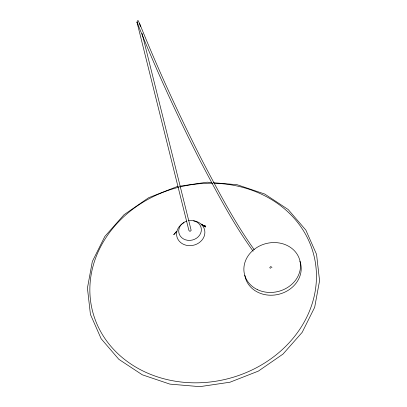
<?xml version="1.0" encoding="UTF-8"?>
<svg xmlns="http://www.w3.org/2000/svg" width="407" height="407" viewBox="0 0 407 407"><rect width="100%" height="100%" fill="white"/><g stroke="black" fill="none" stroke-linecap="round" stroke-linejoin="round"><path stroke-width="0.61" d="M176.613 231.313L173.723 234.737L176.806 231.247M178.271 186.431L177.009 186.615L148.652 197.716L124.023 214.728L104.818 236.482L92.333 261.508L87.429 288.095L90.43 314.428L101.14 338.721L118.824 359.31L142.277 374.791L169.902 384.116L199.822 386.65L229.991 382.214L258.348 371.113L282.977 354.105L302.182 332.346L314.667 307.321L319.571 280.738L316.57 254.4L305.861 230.113L288.176 209.524L264.723 194.037L237.098 184.712L213.41 182.707M179.528 186.248L207.178 182.183L211.543 182.55M201.353 224.73L205.784 226.226L201.775 224.633L205.469 227.07L201.058 224.064M271.973 267.674L270.894 266.504L269.719 267.608L270.436 268.386M254.192 249.644C234.29 221.856 218.467 191.402 202.544 161.228C179.594 116.234 158.455 70.304 139.576 23.453L137.948 20.35L136.956 22.095L188.909 230.464L190.003 231.425L191.173 230.393L142.033 33.308M253.129 251.155C232.753 223.163 216.809 192.257 200.651 161.721C177.386 116.143 156.049 69.577 136.956 22.095L138.044 24.166M139.576 23.453L140.344 26.531M299.939 261.284A28.536 24.71 -14 0 1 279.019 294.22A28.536 24.71 -14 0 1 244.821 275.305M214.27 183.272A114.138 98.845 -14 0 1 301.699 326.302A114.138 98.845 -14 0 1 112.067 347.675A114.138 98.845 -14 0 1 178.531 187.301M179.757 186.996A114.138 98.845 -14 0 1 213.009 183.247M193.63 220.838A14.265 12.358 -14 0 1 203.174 238.39A14.265 12.358 -14 0 1 180.688 242.572A14.265 12.358 -14 0 1 184.04 222.624M188.619 220.63A11.411 9.885 -14 0 1 200.697 233.165A11.411 9.885 -14 0 1 181.776 237.734A11.411 9.885 -14 0 1 186.884 221.052M257.265 289.555A28.536 24.71 -14 0 0 300.508 266.616A28.536 24.71 -14 0 0 258.816 246.367A28.536 24.71 -14 0 0 257.265 289.555"/></g></svg>
